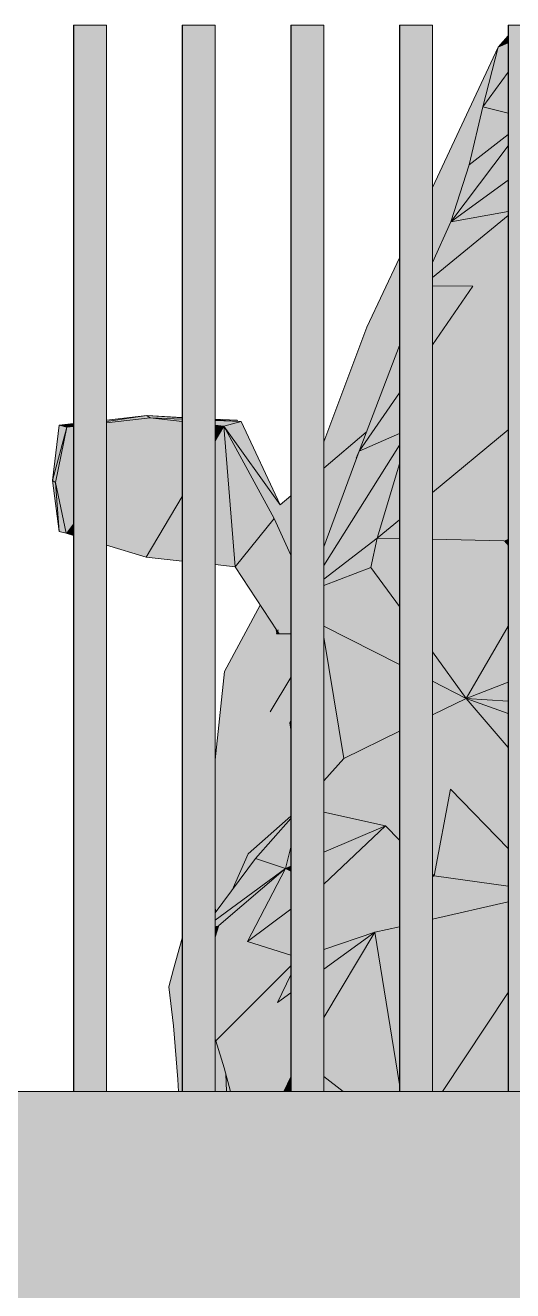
# Model space of a CAD drawing. Header units: millimetres. Extents: x 365175 to 2667127, y -330297 to -162108.
# Drawn here: x 1909769 to 1910217, y -319094 to -317931 of the extents above; entities that cross this region are included whole.
import ezdxf

# ---------------------------------------------------------------- set-up
doc = ezdxf.new("R2010")
doc.units = ezdxf.units.MM
doc.header["$MEASUREMENT"] = 0
doc.layers.add('Cars', color=7, linetype='Continuous')
doc.layers.add('TopoAlt', color=7, linetype='Continuous')

# ---------------------------------------------------------------- blocks, each defined once
blk = doc.blocks.new('Élément de coupe_125_6', base_point=(1445436.1, -319511))
at = {"layer": 'TopoAlt', "linetype": 'Continuous', "lineweight": 0, "true_color": 0x000000}
blk.add_hatch(color=18, dxfattribs=at).paths.add_polyline_path([(1882185.2, -318911), (1882185.2, -319511), (1914672.8, -319511), (1914672.8, -318911)])
at = {"layer": 'TopoAlt', "color": 190, "linetype": 'Continuous', "lineweight": 5, "true_color": 0x8002ff}
blk.add_line((1914672.8, -318911), (1882185.2, -318911), dxfattribs=at)
blk = doc.blocks.new('Élément de coupe_452_6', base_point=(1445436.1, -319511))
at = {"linetype": 'Continuous', "lineweight": 0, "true_color": 0x000000}
for points in [[(1909813.5, -318911), (1909813.8, -318911), (1909813.8, -317931), (1909813.5, -317931)], [(1909813.5, -318911), (1909813.8, -318911), (1909813.8, -317931), (1909813.5, -317931)], [(1909813.8, -318911), (1909843.8, -318911), (1909843.8, -317931), (1909813.8, -317931)]]:
    blk.add_hatch(color=18, dxfattribs=at).paths.add_polyline_path(points)
at = {"color": 18, "linetype": 'Continuous', "lineweight": 5, "true_color": 0x330000}
for p, q in [((1909813.5, -317931), (1909813.8, -317931)), ((1909813.5, -318911), (1909813.5, -317931)), ((1909813.8, -317931), (1909843.8, -317931)), ((1909813.8, -318911), (1909813.8, -317931)), ((1909843.8, -318911), (1909843.8, -317931))]:
    blk.add_line(p, q, dxfattribs=at)
blk = doc.blocks.new('Élément de coupe_453_6', base_point=(1445436.1, -319511))
at = {"linetype": 'Continuous', "lineweight": 0, "true_color": 0x000000}
for points in [[(1909913.2, -318911), (1909913.6, -318911), (1909913.6, -317931), (1909913.2, -317931)], [(1909913.2, -318911), (1909913.6, -318911), (1909913.6, -317931), (1909913.2, -317931)], [(1909913.6, -318911), (1909943.6, -318911), (1909943.6, -317931), (1909913.6, -317931)]]:
    blk.add_hatch(color=18, dxfattribs=at).paths.add_polyline_path(points)
at = {"color": 18, "linetype": 'Continuous', "lineweight": 5, "true_color": 0x330000}
for p, q in [((1909913.2, -317931), (1909913.6, -317931)), ((1909913.2, -318911), (1909913.2, -317931)), ((1909913.6, -317931), (1909943.6, -317931)), ((1909913.6, -318911), (1909913.6, -317931)), ((1909943.6, -318911), (1909943.6, -317931))]:
    blk.add_line(p, q, dxfattribs=at)
blk = doc.blocks.new('Élément de coupe_454_6', base_point=(1445436.1, -319511))
at = {"linetype": 'Continuous', "lineweight": 0, "true_color": 0x000000}
for points in [[(1910013, -318911), (1910013.3, -318911), (1910013.3, -317931), (1910013, -317931)], [(1910013, -318911), (1910013.3, -318911), (1910013.3, -317931), (1910013, -317931)], [(1910013.3, -318911), (1910043.3, -318911), (1910043.3, -317931), (1910013.3, -317931)]]:
    blk.add_hatch(color=18, dxfattribs=at).paths.add_polyline_path(points)
at = {"color": 18, "linetype": 'Continuous', "lineweight": 5, "true_color": 0x330000}
for p, q in [((1910013, -317931), (1910013.3, -317931)), ((1910013, -318911), (1910013, -317931)), ((1910013.3, -317931), (1910043.3, -317931)), ((1910013.3, -318911), (1910013.3, -317931)), ((1910043.3, -318911), (1910043.3, -317931))]:
    blk.add_line(p, q, dxfattribs=at)
blk = doc.blocks.new('Élément de coupe_455_6', base_point=(1445436.1, -319511))
at = {"linetype": 'Continuous', "lineweight": 0, "true_color": 0x000000}
for points in [[(1910112.7, -318911), (1910113.1, -318911), (1910113.1, -317931), (1910112.7, -317931)], [(1910112.7, -318911), (1910113.1, -318911), (1910113.1, -317931), (1910112.7, -317931)], [(1910113.1, -318911), (1910143.1, -318911), (1910143.1, -317931), (1910113.1, -317931)]]:
    blk.add_hatch(color=18, dxfattribs=at).paths.add_polyline_path(points)
at = {"color": 18, "linetype": 'Continuous', "lineweight": 5, "true_color": 0x330000}
for p, q in [((1910112.7, -317931), (1910113.1, -317931)), ((1910112.7, -318911), (1910112.7, -317931)), ((1910113.1, -317931), (1910143.1, -317931)), ((1910113.1, -318911), (1910113.1, -317931)), ((1910143.1, -318911), (1910143.1, -317931))]:
    blk.add_line(p, q, dxfattribs=at)
blk = doc.blocks.new('Élément de coupe_456_6', base_point=(1445436.1, -319511))
at = {"linetype": 'Continuous', "lineweight": 0, "true_color": 0x000000}
for points in [[(1910212.5, -318911), (1910212.8, -318911), (1910212.8, -317931), (1910212.5, -317931)], [(1910212.5, -318911), (1910212.8, -318911), (1910212.8, -317931), (1910212.5, -317931)], [(1910212.8, -318911), (1910242.8, -318911), (1910242.8, -317931), (1910212.8, -317931)]]:
    blk.add_hatch(color=18, dxfattribs=at).paths.add_polyline_path(points)
at = {"color": 18, "linetype": 'Continuous', "lineweight": 5, "true_color": 0x330000}
for p, q in [((1910212.5, -317931), (1910212.8, -317931)), ((1910212.5, -318911), (1910212.5, -317931)), ((1910212.8, -317931), (1910242.8, -317931)), ((1910212.8, -318911), (1910212.8, -317931)), ((1910242.8, -318911), (1910242.8, -317931))]:
    blk.add_line(p, q, dxfattribs=at)
blk = doc.blocks.new('Élément de coupe_489_6', base_point=(1445436.1, -319511))
at = {"layer": 'Cars', "linetype": 'Continuous', "lineweight": 0, "true_color": 0x000000}
for points in [[(1910203.5, -317951), (1910212.5, -317947.2), (1910212.5, -317940.6)], [(1910203.5, -317951), (1910143.1, -318080), (1910143.1, -318094), (1910189.4, -318006)], [(1910203.5, -317951), (1910143.1, -318080), (1910143.1, -318094), (1910189.4, -318006)], [(1910189.4, -318006), (1910212.5, -317974.2), (1910212.5, -317947.2), (1910203.5, -317951)], [(1910212.5, -317974.2), (1910189.4, -318006), (1910212.5, -318011.7)], [(1910143.1, -318094), (1910143.1, -318112.9), (1910176.8, -318059.2), (1910189.4, -318006)], [(1910143.1, -318094), (1910143.1, -318112.9), (1910176.8, -318059.2), (1910189.4, -318006)], [(1910189.4, -318006), (1910176.8, -318059.2), (1910212.5, -318031.4), (1910212.5, -318011.7)], [(1910176.8, -318059.2), (1910159.8, -318111.6), (1910212.5, -318041.9), (1910212.5, -318031.4)], [(1910159.8, -318111.6), (1910212.5, -318073.3), (1910212.5, -318041.9)], [(1910176.8, -318059.2), (1910143.1, -318130.7), (1910143.1, -318145.3), (1910159.8, -318111.6)], [(1910176.8, -318059.2), (1910143.1, -318130.7), (1910143.1, -318145.3), (1910159.8, -318111.6)], [(1910143.1, -318112.9), (1910143.1, -318130.7), (1910176.8, -318059.2)], [(1910143.1, -318112.9), (1910143.1, -318130.7), (1910176.8, -318059.2)], [(1910159.8, -318111.6), (1910212.5, -318102.2), (1910212.5, -318073.3)], [(1910143.1, -318149.1), (1910143.1, -318162.7), (1910212.5, -318105.9), (1910212.5, -318102.2), (1910159.8, -318111.6)], [(1910143.1, -318170.5), (1910180.3, -318170.6), (1910212.5, -318111.7), (1910212.5, -318105.9), (1910143.1, -318162.7)], [(1910143.1, -318145.3), (1910143.1, -318149.1), (1910159.8, -318111.6)], [(1910143.1, -318145.3), (1910143.1, -318149.1), (1910159.8, -318111.6)], [(1910212.5, -318111.7), (1910180.3, -318170.6), (1910212.5, -318259.7)], [(1910082.9, -318208.5), (1910112.7, -318151.7), (1910112.7, -318144.7)], [(1910082.9, -318208.5), (1910112.7, -318151.7), (1910112.7, -318144.7)], [(1910043.3, -318337.9), (1910046.5, -318335.2), (1910112.7, -318194.9), (1910112.7, -318161), (1910082.9, -318208.5), (1910043.3, -318313.9)], [(1910043.3, -318337.9), (1910046.5, -318335.2), (1910112.7, -318194.9), (1910112.7, -318161), (1910082.9, -318208.5), (1910043.3, -318313.9)], [(1910082.9, -318208.5), (1910112.7, -318161), (1910112.7, -318151.7)], [(1910082.9, -318208.5), (1910112.7, -318161), (1910112.7, -318151.7)], [(1910180.3, -318170.6), (1910143.1, -318170.5), (1910143.1, -318224.7)], [(1910143.1, -318224.7), (1910143.1, -318254.8), (1910180.3, -318170.6)], [(1910143.1, -318254.8), (1910143.1, -318300), (1910212.5, -318293.9), (1910212.5, -318259.7), (1910180.3, -318170.6)], [(1910046.5, -318335.2), (1910051, -318331.4), (1910112.7, -318206.6), (1910112.7, -318194.9)], [(1910046.5, -318335.2), (1910051, -318331.4), (1910112.7, -318206.6), (1910112.7, -318194.9)], [(1910051, -318331.4), (1910053.1, -318329.6), (1910112.7, -318211.7), (1910112.7, -318206.6)], [(1910051, -318331.4), (1910053.1, -318329.6), (1910112.7, -318211.7), (1910112.7, -318206.6)], [(1910112.7, -318211.7), (1910053.1, -318329.6), (1910082.3, -318304.9), (1910082.2, -318305.2), (1910075.2, -318323.4), (1910075.8, -318322.5), (1910112.7, -318225.3)], [(1910112.7, -318211.7), (1910053.1, -318329.6), (1910082.3, -318304.9), (1910082.2, -318305.2), (1910075.2, -318323.4), (1910075.8, -318322.5), (1910112.7, -318225.3)], [(1910075.8, -318322.5), (1910112.7, -318268.8), (1910112.7, -318225.3)], [(1910075.8, -318322.5), (1910112.7, -318306), (1910112.7, -318268.8)], [(1909843.8, -318293.8), (1909843.8, -318295), (1909880.8, -318289.7)], [(1909880.8, -318289.7), (1909843.8, -318295), (1909843.8, -318296.2), (1909883.9, -318291.8)], [(1909913.2, -318291.7), (1909880.8, -318289.7), (1909883.9, -318291.8), (1909913.2, -318292.9)], [(1909880.8, -318289.7), (1909913.2, -318291.7), (1909913.2, -318291.4)], [(1909800.4, -318298.5), (1909794.3, -318349.2), (1909807.2, -318300.3)], [(1909800.4, -318298.5), (1909794.3, -318349.2), (1909807.2, -318300.3)], [(1909807.2, -318300.3), (1909794.3, -318349.2), (1909796.8, -318351.1)], [(1909807.2, -318300.3), (1909794.3, -318349.2), (1909796.8, -318351.1)], [(1909796.8, -318351.1), (1909813.5, -318339.7), (1909813.5, -318299.6), (1909807.2, -318300.3)], [(1909800.4, -318298.5), (1909807.2, -318300.3), (1909813.5, -318299.4), (1909813.5, -318297.1)], [(1909807.2, -318300.3), (1909813.5, -318299.6), (1909813.5, -318299.4)], [(1909883.9, -318291.8), (1909843.8, -318346.8), (1909843.8, -318408.8), (1909880.3, -318419.8)], [(1909843.8, -318319.1), (1909843.8, -318346.8), (1909883.9, -318291.8)], [(1909843.8, -318296.2), (1909843.8, -318319.1), (1909883.9, -318291.8)], [(1909883.9, -318291.8), (1909880.3, -318419.8), (1909913.2, -318364.1), (1909913.2, -318295.1)], [(1909883.9, -318291.8), (1909913.2, -318295.1), (1909913.2, -318292.9)], [(1909963.5, -318293.9), (1909943.6, -318292.9), (1909943.6, -318293.5), (1909963.1, -318294.7)], [(1909943.6, -318294.1), (1909967.5, -318295), (1909943.6, -318293.5)], [(1909967.5, -318295), (1909943.6, -318294.1), (1909943.6, -318298.5), (1909951.5, -318299.4)], [(1909943.6, -318298.5), (1909943.6, -318312.8), (1909951.5, -318299.4)], [(1909951.5, -318299.4), (1909943.6, -318312.8), (1909943.6, -318426.7), (1909961.8, -318428.7)], [(1909967.5, -318295), (1909951.5, -318299.4), (1910003.3, -318371.7)], [(1909997.7, -318384.3), (1909951.5, -318299.4), (1909961.8, -318428.7)], [(1909997.7, -318384.3), (1910003.3, -318371.7), (1909951.5, -318299.4)], [(1909963.5, -318293.9), (1909963.1, -318294.7), (1909963.8, -318294.8)], [(1909964, -318294.8), (1909963.5, -318293.9), (1909963.8, -318294.8)], [(1909964, -318294.8), (1909963.5, -318293.9), (1909963.8, -318294.8)], [(1909963.5, -318293.9), (1909963.6, -318294.8), (1909963.8, -318294.8)], [(1910143.1, -318300), (1910143.1, -318360.4), (1910212.5, -318302.8), (1910212.5, -318293.9)], [(1910043.3, -318337.9), (1910043.3, -318341.6), (1910082.2, -318305.2), (1910082.3, -318304.9)], [(1910043.3, -318341.6), (1910043.3, -318410.4), (1910075.8, -318322.5), (1910073, -318328.7), (1910075.2, -318323.4), (1910082.2, -318305.2)], [(1910043.3, -318409.8), (1910043.3, -318410.4), (1910075.8, -318322.5), (1910073, -318328.7), (1910075.2, -318323.4), (1910082.2, -318305.2), (1910081.9, -318305.5), (1910073.7, -318326.1)], [(1910043.3, -318410.4), (1910043.3, -318427.4), (1910112.7, -318317), (1910112.7, -318306), (1910075.8, -318322.5)], [(1910081.9, -318305.5), (1910082.2, -318305.2), (1910082.3, -318304.9), (1910081.9, -318305.2)], [(1910143.1, -318360.4), (1910143.1, -318403.4), (1910208.5, -318404.8), (1910212.5, -318376.9), (1910212.5, -318302.8)], [(1910043.3, -318427.4), (1910043.3, -318439.9), (1910092.4, -318402.4), (1910112.7, -318334.1), (1910112.7, -318317)], [(1910075.2, -318323.4), (1910073, -318328.7), (1910075.8, -318322.5)], [(1910075.2, -318323.4), (1910073, -318328.7), (1910075.8, -318322.5)], [(1910092.4, -318402.4), (1910112.7, -318385.6), (1910112.7, -318334.1)], [(1909796.8, -318351.1), (1909806.7, -318397.7), (1909813.5, -318388.5), (1909813.5, -318339.7)], [(1909794.3, -318349.2), (1909800.3, -318396.3), (1909796.8, -318351.1)], [(1909794.3, -318349.2), (1909800.3, -318396.3), (1909796.8, -318351.1)], [(1909796.8, -318351.1), (1909800.3, -318396.3), (1909806.7, -318397.7)], [(1909796.8, -318351.1), (1909800.3, -318396.3), (1909806.7, -318397.7)], [(1909880.3, -318419.8), (1909913.2, -318423.4), (1909913.2, -318364.1)], [(1910003.3, -318371.7), (1909997.7, -318384.3), (1910013, -318370), (1910013, -318363.5)], [(1909997.7, -318384.3), (1910013, -318418.1), (1910013, -318370)], [(1910212.5, -318376.9), (1910208.5, -318404.8), (1910212.5, -318403.2)], [(1909806.7, -318397.7), (1909813.5, -318399.8), (1909813.5, -318388.5)], [(1909997.7, -318384.3), (1909961.8, -318428.7), (1910013, -318446.3), (1910013, -318418.1)], [(1910092.4, -318402.4), (1910112.7, -318402.8), (1910112.7, -318385.6)], [(1910092.4, -318402.4), (1910043.3, -318439.9), (1910043.3, -318445.8), (1910086.6, -318429.2)], [(1910092.4, -318402.4), (1910086.6, -318429.2), (1910112.7, -318424), (1910112.7, -318402.8)], [(1910143.1, -318403.4), (1910143.1, -318417.9), (1910208.5, -318404.8)], [(1910143.1, -318417.9), (1910143.1, -318432.9), (1910212.5, -318437.4), (1910212.5, -318409.4), (1910208.5, -318404.8)], [(1910208.5, -318404.8), (1910212.5, -318405.1), (1910212.5, -318403.2)], [(1910208.5, -318404.8), (1910212.5, -318409.4), (1910212.5, -318405.1)], [(1909961.8, -318428.7), (1910013, -318489.5), (1910013, -318446.3)], [(1909961.8, -318428.7), (1910013, -318489.5), (1910013, -318446.3)], [(1910013, -318489.5), (1909961.8, -318428.7), (1910000.5, -318487.4), (1910001.4, -318486.5), (1910000.8, -318487.9), (1910002.3, -318490.3), (1910013, -318490.4)], [(1910013, -318489.5), (1909961.8, -318428.7), (1910000.5, -318487.4), (1910001.4, -318486.5), (1910000.8, -318487.9), (1910002.3, -318490.3), (1910013, -318490.4)], [(1910043.3, -318483.3), (1910112.7, -318518.5), (1910112.7, -318465.2), (1910086.6, -318429.2), (1910043.3, -318480.2)], [(1910043.3, -318445.8), (1910043.3, -318480.2), (1910086.6, -318429.2)], [(1910086.6, -318429.2), (1910112.7, -318430.9), (1910112.7, -318424)], [(1910112.7, -318430.9), (1910086.6, -318429.2), (1910112.7, -318465.2)], [(1910143.1, -318432.9), (1910143.1, -318506.9), (1910174.1, -318549.6), (1910212.5, -318483.3), (1910212.5, -318437.4)], [(1909952.2, -318525), (1909999.8, -318490.2), (1909998.7, -318484.7), (1909984.9, -318463.8)], [(1909952.2, -318525), (1909999.8, -318490.2), (1909998.7, -318484.7), (1909984.9, -318463.8)], [(1909998.7, -318484.7), (1909999.8, -318490.2), (1910001.4, -318486.5), (1910000.5, -318487.4)], [(1909998.7, -318484.7), (1909999.8, -318490.2), (1910001.4, -318486.5), (1910000.5, -318487.4)], [(1909999.8, -318490.2), (1910002.3, -318490.3), (1910000.9, -318488.1), (1910000.6, -318488.3)], [(1909999.8, -318490.2), (1910002.3, -318490.3), (1910000.9, -318488.1), (1910000.6, -318488.3)], [(1910000.6, -318488.3), (1910000.9, -318488.1), (1910000.8, -318487.9)], [(1910000.6, -318488.3), (1910000.9, -318488.1), (1910000.8, -318487.9)], [(1910043.3, -318483.3), (1910043.3, -318493.2), (1910061.7, -318604.7), (1910112.7, -318579.7), (1910112.7, -318518.5)], [(1910212.5, -318483.3), (1910174.1, -318549.6), (1910212.5, -318534.6)], [(1909999.8, -318490.2), (1909952.2, -318525), (1909994.2, -318561.9)], [(1909999.8, -318490.2), (1909952.2, -318525), (1909994.2, -318561.9)], [(1909999.8, -318490.2), (1909994.2, -318561.9), (1910013, -318493), (1910013, -318490.4)], [(1909999.8, -318490.2), (1909994.2, -318561.9), (1910013, -318493), (1910013, -318490.4)], [(1909994.2, -318561.9), (1910013, -318530.4), (1910013, -318493)], [(1909994.2, -318561.9), (1910013, -318530.4), (1910013, -318493)], [(1910043.3, -318592.6), (1910061.7, -318604.7), (1910043.3, -318493.2)], [(1910043.3, -318592.6), (1910061.7, -318604.7), (1910043.3, -318493.2)], [(1910143.1, -318533.9), (1910174.1, -318549.6), (1910143.1, -318506.9)], [(1909952.2, -318525), (1909943.6, -318606.2), (1909943.6, -318655.3), (1909994.2, -318561.9)], [(1909952.2, -318525), (1909943.6, -318606.2), (1909943.6, -318655.3), (1909994.2, -318561.9)], [(1909994.2, -318561.9), (1910012.2, -318572.2), (1910013, -318569.8), (1910013, -318530.4)], [(1909994.2, -318561.9), (1910012.2, -318572.2), (1910013, -318569.8), (1910013, -318530.4)], [(1910143.1, -318564.8), (1910174.1, -318549.6), (1910143.1, -318533.9)], [(1910212.5, -318534.6), (1910174.1, -318549.6), (1910212.5, -318552.2)], [(1910174.1, -318549.6), (1910143.1, -318564.8), (1910143.1, -318628.1), (1910159.6, -318632.9)], [(1910174.1, -318549.6), (1910159.6, -318632.9), (1910212.5, -318646.5), (1910212.5, -318594.7)], [(1910174.1, -318549.6), (1910212.5, -318594.7), (1910212.5, -318563.6)], [(1910212.5, -318552.2), (1910174.1, -318549.6), (1910212.5, -318563.6)], [(1909943.6, -318659.1), (1910012.2, -318572.2), (1909994.2, -318561.9), (1909943.6, -318655.3)], [(1909943.6, -318659.1), (1910012.2, -318572.2), (1909994.2, -318561.9), (1909943.6, -318655.3)], [(1909943.6, -318659.1), (1909943.6, -318671.8), (1909974, -318692.5), (1910012.2, -318572.2)], [(1909943.6, -318659.1), (1909943.6, -318671.8), (1909974, -318692.5), (1910012.2, -318572.2)], [(1910012.2, -318572.2), (1909974, -318692.5), (1910013, -318657.7), (1910013, -318578.2)], [(1910012.2, -318572.2), (1909974, -318692.5), (1910013, -318657.7), (1910013, -318578.2)], [(1910012.2, -318572.2), (1910013, -318572.7), (1910013, -318569.8)], [(1910012.2, -318572.2), (1910013, -318572.7), (1910013, -318569.8)], [(1910013, -318572.7), (1910012.2, -318572.2), (1910013, -318578.2)], [(1910013, -318572.7), (1910012.2, -318572.2), (1910013, -318578.2)], [(1910061.7, -318604.7), (1910112.7, -318619.4), (1910112.7, -318579.7)], [(1910043.3, -318625.5), (1910061.7, -318604.7), (1910043.3, -318592.6)], [(1910061.7, -318604.7), (1910043.3, -318592.6), (1910043.3, -318595.9)], [(1910061.7, -318604.7), (1910043.3, -318625.5), (1910043.3, -318654.2), (1910099.9, -318666.6)], [(1910061.7, -318604.7), (1910099.9, -318666.6), (1910112.7, -318659.4), (1910112.7, -318619.4)], [(1910143.1, -318628.1), (1910143.1, -318642.2), (1910159.6, -318632.9)], [(1910159.6, -318632.9), (1910143.1, -318642.2), (1910143.1, -318711.1), (1910144.7, -318712.7)], [(1910159.6, -318632.9), (1910144.7, -318712.7), (1910212.5, -318722.3), (1910212.5, -318687.7)], [(1910159.6, -318632.9), (1910212.5, -318687.7), (1910212.5, -318646.5)], [(1910013, -318657.7), (1909974, -318692.5), (1909980.6, -318696.9), (1910013, -318659.9)], [(1909976.4, -318694.1), (1910013, -318658.4), (1910013, -318657.7), (1909974, -318692.5)], [(1909980.6, -318696.9), (1910008.2, -318705.9), (1910013, -318686.4), (1910013, -318659.9)], [(1910043.3, -318654.2), (1910043.3, -318690.9), (1910099.9, -318666.6)], [(1910099.9, -318666.6), (1910112.7, -318679.8), (1910112.7, -318659.4)], [(1909943.6, -318671.8), (1909943.6, -318737.2), (1909944.4, -318745.7), (1909959.1, -318725.9), (1909974, -318692.5)], [(1909943.6, -318671.8), (1909943.6, -318737.2), (1909944.4, -318745.7), (1909959.1, -318725.9), (1909974, -318692.5)], [(1910043.3, -318720.3), (1910043.3, -318722.6), (1910112.7, -318715.8), (1910112.7, -318679.8), (1910099.9, -318666.6)], [(1910043.3, -318690.9), (1910043.3, -318720.3), (1910099.9, -318666.6)], [(1909943.6, -318746.8), (1909943.6, -318753.4), (1910008.2, -318705.9), (1909980.6, -318696.9)], [(1909959.1, -318725.9), (1909977, -318701.8), (1909980.6, -318696.9), (1909974, -318692.5)], [(1909959.1, -318725.9), (1909977, -318701.8), (1909980.6, -318696.9), (1909974, -318692.5)], [(1910008.2, -318705.9), (1910013, -318703.8), (1910013, -318686.4)], [(1910008.2, -318705.9), (1909943.6, -318753.4), (1909943.6, -318759.1), (1909946.8, -318758.4)], [(1910008.2, -318705.9), (1909946.8, -318758.4), (1909973.1, -318773.1)], [(1910008.2, -318705.9), (1909973.1, -318773.1), (1910013, -318743.4), (1910013, -318708.4)], [(1910008.2, -318705.9), (1910013, -318708.4), (1910013, -318703.8)], [(1910043.3, -318722.6), (1910043.3, -318725.1), (1910090.3, -318764.5), (1910112.7, -318743.1), (1910112.7, -318715.8)], [(1910143.1, -318711.1), (1910143.1, -318712.9), (1910144.7, -318712.7)], [(1910143.1, -318752.5), (1910212.5, -318736.7), (1910212.5, -318722.3), (1910144.7, -318712.7), (1910143.1, -318714.2)], [(1910143.1, -318712.9), (1910143.1, -318714.2), (1910144.7, -318712.7)], [(1910043.3, -318725.1), (1910043.3, -318780.3), (1910090.3, -318764.5)], [(1909944.4, -318745.7), (1909943.6, -318737.2), (1909943.6, -318746.8)], [(1909944.4, -318745.7), (1909943.6, -318737.2), (1909943.6, -318746.8)], [(1909973.1, -318773.1), (1910013, -318785.6), (1910013, -318743.4)], [(1910112.7, -318743.1), (1910090.3, -318764.5), (1910112.7, -318759.4)], [(1910212.5, -318736.7), (1910143.1, -318752.5), (1910143.1, -318777.1), (1910212.5, -318793.5)], [(1909946.8, -318758.4), (1909943.6, -318780.7), (1909943.6, -318825.8), (1909973.1, -318773.1)], [(1909943.6, -318773.3), (1909943.6, -318780.7), (1909946.8, -318758.4)], [(1909943.6, -318773.3), (1909943.6, -318780.7), (1909946.8, -318758.4)], [(1909943.6, -318768.9), (1909943.6, -318773.3), (1909946.8, -318758.4)], [(1909943.6, -318768.9), (1909943.6, -318773.3), (1909946.8, -318758.4)], [(1909943.6, -318759.1), (1909943.6, -318768.9), (1909946.8, -318758.4)], [(1909943.6, -318759.1), (1909943.6, -318768.9), (1909946.8, -318758.4)], [(1910043.3, -318798.4), (1910043.3, -318843), (1910090.3, -318764.5)], [(1910043.3, -318780.3), (1910043.3, -318798.4), (1910090.3, -318764.5)], [(1910043.3, -318843), (1910043.3, -318897), (1910061.1, -318911), (1910112.7, -318911), (1910112.7, -318904.5), (1910090.3, -318764.5)], [(1910090.3, -318764.5), (1910112.7, -318769.9), (1910112.7, -318759.4)], [(1910090.3, -318764.5), (1910112.7, -318904.5), (1910112.7, -318769.9)], [(1909905.3, -318798.6), (1909901.1, -318814.8), (1909913.2, -318770.6), (1909913.2, -318770)], [(1909905.3, -318798.6), (1909901.1, -318814.8), (1909913.2, -318770.6), (1909913.2, -318770)], [(1909913.2, -318770.6), (1909901.1, -318814.8), (1909913.2, -318790)], [(1909913.2, -318770.6), (1909901.1, -318814.8), (1909913.2, -318790)], [(1909973.1, -318773.1), (1909943.6, -318825.8), (1909943.6, -318862.9), (1909944.1, -318864.3)], [(1909973.1, -318773.1), (1909944.1, -318864.3), (1910013, -318795.5), (1910013, -318785.6)], [(1910143.1, -318911), (1910152.4, -318911), (1910212.5, -318819.9), (1910212.5, -318793.5), (1910143.1, -318777.1)], [(1909901.1, -318814.8), (1909905.2, -318850.5), (1909913.2, -318818.5), (1909913.2, -318790)], [(1909901.1, -318814.8), (1909905.2, -318850.5), (1909913.2, -318818.5), (1909913.2, -318790)], [(1909944.1, -318864.3), (1910000.9, -318829), (1910013, -318803.7), (1910013, -318795.5)], [(1910000.9, -318829), (1910013, -318820.3), (1910013, -318803.7)], [(1909905.2, -318850.5), (1909909.2, -318899.9), (1909913.2, -318870.1), (1909913.2, -318818.5)], [(1909905.2, -318850.5), (1909909.2, -318899.9), (1909913.2, -318870.1), (1909913.2, -318818.5)], [(1910000.9, -318829), (1910013, -318859.2), (1910013, -318820.3)], [(1910152.4, -318911), (1910212.5, -318911), (1910212.5, -318819.9)], [(1909944.1, -318864.3), (1909951.7, -318889), (1910000.9, -318829)], [(1910000.9, -318829), (1909951.7, -318889), (1909957.7, -318911), (1909973.8, -318911)], [(1909973.8, -318911), (1909991.1, -318911), (1910013, -318888.4), (1910013, -318859.2), (1910000.9, -318829)], [(1909909.2, -318899.9), (1909913.2, -318882.7), (1909913.2, -318870.1)], [(1909909.2, -318899.9), (1909913.2, -318882.7), (1909913.2, -318870.1)], [(1909943.6, -318911), (1909953.8, -318911), (1909953.2, -318894.6), (1909951.7, -318889), (1909944.1, -318864.3), (1909943.6, -318862.9)], [(1909943.6, -318911), (1909953.8, -318911), (1909953.2, -318894.6), (1909951.7, -318889), (1909944.1, -318864.3), (1909943.6, -318862.9)], [(1909909.2, -318899.9), (1909910, -318911), (1909913.2, -318911), (1909913.2, -318882.7)], [(1909909.2, -318899.9), (1909910, -318911), (1909913.2, -318911), (1909913.2, -318882.7)], [(1909953.2, -318894.6), (1909953.8, -318911), (1909957.7, -318911)], [(1909953.2, -318894.6), (1909953.8, -318911), (1909957.7, -318911)], [(1909991.1, -318911), (1910006.5, -318911), (1910013, -318897.3), (1910013, -318888.4)], [(1910006.5, -318911), (1910013, -318911), (1910013, -318897.3)], [(1910061.1, -318911), (1910043.3, -318897), (1910043.3, -318911)], [(1910152.4, -318911), (1910194.3, -318911), (1910187, -318897.3), (1910153, -318910)], [(1910150.8, -318911), (1910152.4, -318911), (1910153, -318910)]]:
    blk.add_hatch(color=18, dxfattribs=at).paths.add_polyline_path(points)
at = {"layer": 'Cars', "color": 7, "linetype": 'Continuous', "lineweight": 5}
for p, q in [((1910212.5, -317940.6), (1910203.5, -317951)), ((1910143.1, -318080), (1910203.5, -317951)), ((1910189.4, -318006), (1910203.5, -317951)), ((1910212.5, -317947.2), (1910203.5, -317951)), ((1910212.5, -317974.2), (1910189.4, -318006)), ((1910189.4, -318006), (1910176.8, -318059.2)), ((1910212.5, -318011.7), (1910189.4, -318006)), ((1910212.5, -318031.4), (1910176.8, -318059.2)), ((1910212.5, -318041.9), (1910159.8, -318111.6)), ((1910176.8, -318059.2), (1910159.8, -318111.6)), ((1910212.5, -318073.3), (1910159.8, -318111.6)), ((1910212.5, -318102.2), (1910159.8, -318111.6)), ((1910212.5, -318105.9), (1910143.1, -318162.7)), ((1910159.8, -318111.6), (1910143.1, -318149.1)), ((1910082.9, -318208.5), (1910112.7, -318144.7)), ((1910180.3, -318170.6), (1910143.1, -318170.5)), ((1910180.3, -318170.6), (1910143.1, -318224.7)), ((1910082.9, -318208.5), (1910043.3, -318313.9)), ((1910112.7, -318225.3), (1910075.8, -318322.5)), ((1910112.7, -318268.8), (1910075.8, -318322.5)), ((1909880.8, -318289.7), (1909843.8, -318293.8)), ((1909880.8, -318289.7), (1909843.8, -318295)), ((1909880.8, -318289.7), (1909883.9, -318291.8)), ((1909913.2, -318291.7), (1909880.8, -318289.7)), ((1909880.8, -318289.7), (1909913.2, -318291.4)), ((1909794.3, -318349.2), (1909800.4, -318298.5)), ((1909807.2, -318300.3), (1909794.3, -318349.2)), ((1909807.2, -318300.3), (1909796.8, -318351.1)), ((1909813.5, -318297.1), (1909800.4, -318298.5)), ((1909800.4, -318298.5), (1909807.2, -318300.3)), ((1909813.5, -318299.4), (1909807.2, -318300.3)), ((1909813.5, -318299.6), (1909807.2, -318300.3)), ((1909883.9, -318291.8), (1909843.8, -318296.2)), ((1909913.2, -318295.1), (1909883.9, -318291.8)), ((1909913.2, -318292.9), (1909883.9, -318291.8)), ((1909943.6, -318292.9), (1909963.5, -318293.9)), ((1909967.5, -318295), (1909943.6, -318293.5)), ((1909967.5, -318295), (1909943.6, -318294.1)), ((1909951.5, -318299.4), (1909943.6, -318298.5)), ((1909951.5, -318299.4), (1909943.6, -318312.8)), ((1909951.5, -318299.4), (1909967.5, -318295)), ((1909997.7, -318384.3), (1909951.5, -318299.4)), ((1909951.5, -318299.4), (1909961.8, -318428.7)), ((1910003.3, -318371.7), (1909951.5, -318299.4)), ((1909963.5, -318293.9), (1909964, -318294.8)), ((1910003.3, -318371.7), (1909967.5, -318295)), ((1910043.3, -318337.9), (1910082.3, -318304.9)), ((1910112.7, -318306), (1910075.8, -318322.5)), ((1910212.5, -318302.8), (1910143.1, -318360.4)), ((1910112.7, -318317), (1910043.3, -318427.4)), ((1910075.8, -318322.5), (1910043.3, -318410.4)), ((1910073, -318328.7), (1910075.8, -318322.5)), ((1910092.4, -318402.4), (1910112.7, -318334.1)), ((1909794.3, -318349.2), (1909796.8, -318351.1)), ((1909794.3, -318349.2), (1909800.3, -318396.3)), ((1909796.8, -318351.1), (1909806.7, -318397.7)), ((1909796.8, -318351.1), (1909800.3, -318396.3)), ((1909913.2, -318364.1), (1909880.3, -318419.8)), ((1910003.3, -318371.7), (1910013, -318363.5)), ((1909997.7, -318384.3), (1909961.8, -318428.7)), ((1910013, -318418.1), (1909997.7, -318384.3)), ((1910112.7, -318385.6), (1910092.4, -318402.4)), ((1909800.3, -318396.3), (1909806.7, -318397.7)), ((1909806.7, -318397.7), (1909813.5, -318399.8)), ((1910092.4, -318402.4), (1910043.3, -318439.9)), ((1910092.4, -318402.4), (1910086.6, -318429.2)), ((1910112.7, -318402.8), (1910092.4, -318402.4)), ((1910208.5, -318404.8), (1910143.1, -318403.4)), ((1909843.8, -318408.8), (1909880.3, -318419.8)), ((1909880.3, -318419.8), (1909913.2, -318423.4)), ((1909943.6, -318426.7), (1909961.8, -318428.7)), ((1910000.5, -318487.4), (1909961.8, -318428.7)), ((1910086.6, -318429.2), (1910043.3, -318445.8)), ((1910112.7, -318465.2), (1910086.6, -318429.2)), ((1909984.9, -318463.8), (1909952.2, -318525)), ((1909999.8, -318490.2), (1910001.4, -318486.5)), ((1910002.3, -318490.3), (1910000.8, -318487.9)), ((1910112.7, -318518.5), (1910043.3, -318483.3)), ((1910212.5, -318483.3), (1910174.1, -318549.6)), ((1910013, -318490.4), (1909999.8, -318490.2)), ((1910043.3, -318493.2), (1910061.7, -318604.7)), ((1910174.1, -318549.6), (1910143.1, -318506.9)), ((1909952.2, -318525), (1909943.6, -318606.2)), ((1910013, -318530.4), (1909994.2, -318561.9)), ((1910174.1, -318549.6), (1910143.1, -318533.9)), ((1910212.5, -318534.6), (1910174.1, -318549.6)), ((1910174.1, -318549.6), (1910143.1, -318564.8)), ((1910212.5, -318563.6), (1910174.1, -318549.6)), ((1910174.1, -318549.6), (1910212.5, -318594.7)), ((1910212.5, -318552.2), (1910174.1, -318549.6)), ((1910013, -318569.8), (1910012.2, -318572.2)), ((1910012.2, -318572.2), (1910013, -318578.2)), ((1910112.7, -318579.7), (1910061.7, -318604.7)), ((1910061.7, -318604.7), (1910043.3, -318625.5)), ((1910159.6, -318632.9), (1910144.7, -318712.7)), ((1910159.6, -318632.9), (1910212.5, -318687.7)), ((1910013, -318657.7), (1909974, -318692.5)), ((1910013, -318659.9), (1909980.6, -318696.9)), ((1910099.9, -318666.6), (1910043.3, -318654.2)), ((1910099.9, -318666.6), (1910043.3, -318720.3)), ((1910099.9, -318666.6), (1910043.3, -318690.9)), ((1910099.9, -318666.6), (1910112.7, -318679.8)), ((1909980.6, -318696.9), (1909943.6, -318746.8)), ((1909974, -318692.5), (1909959.1, -318725.9)), ((1910008.2, -318705.9), (1909980.6, -318696.9)), ((1910013, -318686.4), (1910008.2, -318705.9)), ((1910008.2, -318705.9), (1909943.6, -318753.4)), ((1910008.2, -318705.9), (1909946.8, -318758.4)), ((1910008.2, -318705.9), (1909973.1, -318773.1)), ((1910013, -318703.8), (1910008.2, -318705.9)), ((1910008.2, -318705.9), (1910013, -318708.4)), ((1910143.1, -318711.1), (1910144.7, -318712.7)), ((1910212.5, -318722.3), (1910144.7, -318712.7)), ((1910013, -318743.4), (1909973.1, -318773.1)), ((1910212.5, -318736.7), (1910143.1, -318752.5)), ((1909946.8, -318758.4), (1909943.6, -318768.9)), ((1910090.3, -318764.5), (1910043.3, -318798.4)), ((1910090.3, -318764.5), (1910043.3, -318780.3)), ((1910090.3, -318764.5), (1910043.3, -318843)), ((1910112.7, -318759.4), (1910090.3, -318764.5)), ((1910090.3, -318764.5), (1910112.7, -318904.5)), ((1909905.3, -318798.6), (1909913.2, -318770)), ((1909973.1, -318773.1), (1910013, -318785.6)), ((1909905.3, -318798.6), (1909901.1, -318814.8)), ((1910013, -318795.5), (1909944.1, -318864.3)), ((1910013, -318803.7), (1910000.9, -318829)), ((1909901.1, -318814.8), (1909905.2, -318850.5)), ((1910013, -318820.3), (1910000.9, -318829)), ((1910212.5, -318819.9), (1910152.4, -318911)), ((1909905.2, -318850.5), (1909909.2, -318899.9)), ((1909943.6, -318862.9), (1909944.1, -318864.3)), ((1909944.1, -318864.3), (1909951.7, -318889)), ((1909951.7, -318889), (1909957.7, -318911)), ((1909953.2, -318894.6), (1909953.8, -318911)), ((1909909.2, -318899.9), (1909910, -318911)), ((1910013, -318897.3), (1910006.5, -318911)), ((1910061.1, -318911), (1910043.3, -318897))]:
    blk.add_line(p, q, dxfattribs=at)

msp = doc.modelspace()

# ---------------------------------------------------------------- block references
at = {"lineweight": 0}
for name in ['Élément de coupe_452_6', 'Élément de coupe_453_6', 'Élément de coupe_454_6', 'Élément de coupe_455_6', 'Élément de coupe_456_6']:
    msp.add_blockref(name, (1445436.05, -319510.981), dxfattribs=at)
at = {"layer": 'Cars', "lineweight": 0}
msp.add_blockref('Élément de coupe_489_6', (1445436.05, -319510.981), dxfattribs=at)
at = {"layer": 'TopoAlt', "lineweight": 0}
msp.add_blockref('Élément de coupe_125_6', (1445436.05, -319510.981), dxfattribs=at)

doc.saveas('drawing.dxf')
